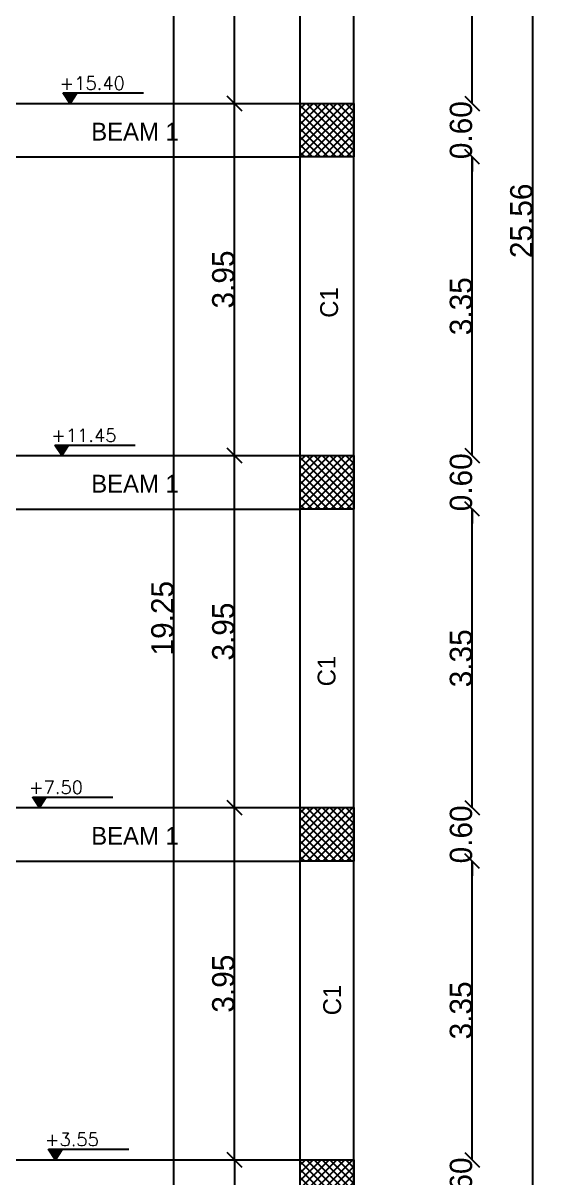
# Model space of a CAD drawing. Extents: x 166525 to 167198, y 178739 to 179747.
# Drawn here: x 167056.7 to 167062.5, y 179281.06 to 179294.01 of the extents above; entities that cross this region are included whole.
import ezdxf

# ---------------------------------------------------------------- set-up
doc = ezdxf.new("R2010")
doc.units = 0
doc.header["$MEASUREMENT"] = 0
doc.linetypes.add('AUSGEZOGEN', pattern=[0])
doc.linetypes.add('VONLAYER', pattern=[0])
doc.layers.get('0').update_dxf_attribs({"linetype": 'CONTINUOUS'})
doc.layers.get('DEFPOINTS').update_dxf_attribs({"linetype": 'CONTINUOUS'})
for name, color, linetype in [('3', 4, 'CONTINUOUS'), ('concret', 5, 'CONTINUOUS'), ('EBENE0', 7, 'AUSGEZOGEN'), ('HATH', 253, 'CONTINUOUS'), ('Stairs', 231, 'CONTINUOUS'), ('TEXTS', 1, 'CONTINUOUS')]:
    doc.layers.add(name, color=color, linetype=linetype)
doc.layers.add('LAND CORNERS', color=255, linetype='CONTINUOUS', lineweight=25)
doc.styles.add('ROMANS', font='romans.shx')
doc.dimstyles.new('mais 1-100 plan', dxfattribs={"dimtxt": 0.25, "dimasz": 0.1635, "dimexe": 0.18, "dimexo": 0.0625, "dimgap": 0, "dimtad": 1, "dimzin": 0, "dimdsep": 46, "dimtxsty": 'Standard', "dimblk": 'OBLIQUE', "dimcen": 0, "dimse1": 1, "dimse2": 1, "dimclrd": 8, "dimclrt": 4, "dimadec": 0, "dimazin": 0, "dimtfac": 1, "dimtix": 1, "dimtofl": 0, "dimtmove": 0, "dimatfit": 3, "dimldrblk": 'OBLIQUE', "dimfxl": 0.18, "dimtolj": 1, "dimtzin": 0, "dimarcsym": 0})

# ---------------------------------------------------------------- blocks, each defined once
blk = doc.blocks.new('_OBLIQUE')
at = {"color": 0, "linetype": 'ByBlock'}
blk.add_line((-0.5, -0.5), (0.5, 0.5), dxfattribs=at)
blk = doc.blocks.new('*D1229')
at = {"layer": 'DEFPOINTS', "color": 0, "transparency": 16777216}
for p in [(167059.122, 179281.262), (167059.074, 179277.712), (167059.122, 179277.712)]:
    blk.add_point(p, dxfattribs=at)
at = {"layer": 'LAND CORNERS', "color": 8, "lineweight": -2, "transparency": 16777216}
blk.add_line((167059.074, 179281.262), (167059.074, 179277.712), dxfattribs=at)
at = {"layer": 'LAND CORNERS', "color": 8, "lineweight": -2, "transparency": 16777216, "xscale": 0.1635000000000001, "yscale": 0.1635000000000001, "zscale": 0.1635000000000001}
for p, rotation in [((167059.074, 179281.262), 90), ((167059.074, 179277.712), 270)]:
    blk.add_blockref('_OBLIQUE', p, dxfattribs=dict(at, rotation=rotation))
at = {"layer": 'LAND CORNERS', "color": 4, "transparency": 16777216, "insert": (167058.949, 179279.487), "char_height": 0.25, "attachment_point": 5, "rotation": 90}
blk.add_mtext('\\A1;3.55', dxfattribs=at)
blk = doc.blocks.new('*D1230')
at = {"layer": 'DEFPOINTS', "color": 0, "transparency": 16777216}
for p in [(167059.074, 179285.212), (167059.074, 179285.212), (167059.074, 179281.262)]:
    blk.add_point(p, dxfattribs=at)
at = {"layer": 'LAND CORNERS', "color": 8, "lineweight": -2, "transparency": 16777216}
blk.add_line((167059.074, 179281.262), (167059.074, 179285.212), dxfattribs=at)
at = {"layer": 'LAND CORNERS', "color": 8, "lineweight": -2, "transparency": 16777216, "xscale": 0.1635000000000001, "yscale": 0.1635000000000001, "zscale": 0.1635000000000001}
for p, rotation in [((167059.074, 179285.212), 90), ((167059.074, 179281.262), 270)]:
    blk.add_blockref('_OBLIQUE', p, dxfattribs=dict(at, rotation=rotation))
at = {"layer": 'LAND CORNERS', "color": 4, "transparency": 16777216, "insert": (167058.949, 179283.237), "char_height": 0.25, "attachment_point": 5, "rotation": 90}
blk.add_mtext('\\A1;3.95', dxfattribs=at)
blk = doc.blocks.new('*D1231')
at = {"layer": 'DEFPOINTS', "color": 0, "transparency": 16777216}
for p in [(167059.074, 179289.162), (167059.074, 179289.162), (167059.074, 179285.212)]:
    blk.add_point(p, dxfattribs=at)
at = {"layer": 'LAND CORNERS', "color": 8, "lineweight": -2, "transparency": 16777216}
blk.add_line((167059.074, 179285.212), (167059.074, 179289.162), dxfattribs=at)
at = {"layer": 'LAND CORNERS', "color": 8, "lineweight": -2, "transparency": 16777216, "xscale": 0.1635000000000001, "yscale": 0.1635000000000001, "zscale": 0.1635000000000001}
for p, rotation in [((167059.074, 179289.162), 90), ((167059.074, 179285.212), 270)]:
    blk.add_blockref('_OBLIQUE', p, dxfattribs=dict(at, rotation=rotation))
at = {"layer": 'LAND CORNERS', "color": 4, "transparency": 16777216, "insert": (167058.949, 179287.187), "char_height": 0.25, "attachment_point": 5, "rotation": 90}
blk.add_mtext('\\A1;3.95', dxfattribs=at)
blk = doc.blocks.new('*D1232')
at = {"layer": 'DEFPOINTS', "color": 0, "transparency": 16777216}
for p in [(167059.074, 179293.112), (167059.074, 179293.112), (167059.074, 179289.162)]:
    blk.add_point(p, dxfattribs=at)
at = {"layer": 'LAND CORNERS', "color": 8, "lineweight": -2, "transparency": 16777216}
blk.add_line((167059.074, 179289.162), (167059.074, 179293.112), dxfattribs=at)
at = {"layer": 'LAND CORNERS', "color": 8, "lineweight": -2, "transparency": 16777216, "xscale": 0.1635000000000001, "yscale": 0.1635000000000001, "zscale": 0.1635000000000001}
for p, rotation in [((167059.074, 179293.112), 90), ((167059.074, 179289.162), 270)]:
    blk.add_blockref('_OBLIQUE', p, dxfattribs=dict(at, rotation=rotation))
at = {"layer": 'LAND CORNERS', "color": 4, "transparency": 16777216, "insert": (167058.949, 179291.137), "char_height": 0.25, "attachment_point": 5, "rotation": 90}
blk.add_mtext('\\A1;3.95', dxfattribs=at)
blk = doc.blocks.new('*D1233')
at = {"layer": 'DEFPOINTS', "color": 0, "transparency": 16777216}
for p in [(167059.074, 179296.962), (167059.074, 179296.962), (167059.074, 179293.112)]:
    blk.add_point(p, dxfattribs=at)
at = {"layer": 'LAND CORNERS', "color": 8, "lineweight": -2, "transparency": 16777216}
blk.add_line((167059.074, 179293.112), (167059.074, 179296.962), dxfattribs=at)
at = {"layer": 'LAND CORNERS', "color": 8, "lineweight": -2, "transparency": 16777216, "xscale": 0.1635000000000001, "yscale": 0.1635000000000001, "zscale": 0.1635000000000001}
for p, rotation in [((167059.074, 179296.962), 90), ((167059.074, 179293.112), 270)]:
    blk.add_blockref('_OBLIQUE', p, dxfattribs=dict(at, rotation=rotation))
at = {"layer": 'LAND CORNERS', "color": 4, "transparency": 16777216, "insert": (167058.949, 179295.037), "char_height": 0.25, "attachment_point": 5, "rotation": 90}
blk.add_mtext('\\A1;3.85', dxfattribs=at)
blk = doc.blocks.new('*D1234')
at = {"layer": 'DEFPOINTS', "color": 0, "transparency": 16777216}
for p in [(167058.423, 179296.962), (167058.391, 179277.712), (167058.423, 179277.712)]:
    blk.add_point(p, dxfattribs=at)
at = {"layer": 'LAND CORNERS', "color": 8, "lineweight": -2, "transparency": 16777216}
blk.add_line((167058.391, 179296.962), (167058.391, 179277.712), dxfattribs=at)
at = {"layer": 'LAND CORNERS', "color": 8, "lineweight": -2, "transparency": 16777216, "xscale": 0.1635000000000001, "yscale": 0.1635000000000001, "zscale": 0.1635000000000001}
for p, rotation in [((167058.391, 179296.962), 90), ((167058.391, 179277.712), 270)]:
    blk.add_blockref('_OBLIQUE', p, dxfattribs=dict(at, rotation=rotation))
at = {"layer": 'LAND CORNERS', "color": 4, "transparency": 16777216, "insert": (167058.266, 179287.337), "char_height": 0.25, "attachment_point": 5, "rotation": 90}
blk.add_mtext('\\A1;19.25', dxfattribs=at)
blk = doc.blocks.new('*D1236')
at = {"layer": 'DEFPOINTS', "color": 0, "transparency": 16777216}
for p in [(167060.728, 179281.262), (167061.739, 179281.262), (167060.728, 179280.662)]:
    blk.add_point(p, dxfattribs=at)
at = {"layer": 'LAND CORNERS', "color": 8, "lineweight": -2, "transparency": 16777216}
for p, q in [((167061.739, 179281.262), (167061.739, 179281.425)), ((167061.739, 179280.662), (167061.739, 179280.498))]:
    blk.add_line(p, q, dxfattribs=at)
at = {"layer": 'LAND CORNERS', "color": 8, "lineweight": -2, "transparency": 16777216, "xscale": 0.1635000000000001, "yscale": 0.1635000000000001, "zscale": 0.1635000000000001}
for p, rotation in [((167061.739, 179281.262), 270), ((167061.739, 179280.662), 90)]:
    blk.add_blockref('_OBLIQUE', p, dxfattribs=dict(at, rotation=rotation))
at = {"layer": 'LAND CORNERS', "color": 4, "transparency": 16777216, "insert": (167061.614, 179280.962), "char_height": 0.25, "attachment_point": 5, "rotation": 90}
blk.add_mtext('\\A1;0.60', dxfattribs=at)
blk = doc.blocks.new('*D1237')
at = {"layer": 'DEFPOINTS', "color": 0, "transparency": 16777216}
for p in [(167060.728, 179284.612), (167061.739, 179284.612), (167060.728, 179281.262)]:
    blk.add_point(p, dxfattribs=at)
at = {"layer": 'LAND CORNERS', "color": 8, "lineweight": -2, "transparency": 16777216}
blk.add_line((167061.739, 179281.262), (167061.739, 179284.612), dxfattribs=at)
at = {"layer": 'LAND CORNERS', "color": 8, "lineweight": -2, "transparency": 16777216, "xscale": 0.1635000000000001, "yscale": 0.1635000000000001, "zscale": 0.1635000000000001}
for p, rotation in [((167061.739, 179284.612), 90), ((167061.739, 179281.262), 270)]:
    blk.add_blockref('_OBLIQUE', p, dxfattribs=dict(at, rotation=rotation))
at = {"layer": 'LAND CORNERS', "color": 4, "transparency": 16777216, "insert": (167061.614, 179282.937), "char_height": 0.25, "attachment_point": 5, "rotation": 90}
blk.add_mtext('\\A1;3.35', dxfattribs=at)
blk = doc.blocks.new('*D1238')
at = {"layer": 'DEFPOINTS', "color": 0, "transparency": 16777216}
for p in [(167060.728, 179285.212), (167061.739, 179285.212), (167060.728, 179284.612)]:
    blk.add_point(p, dxfattribs=at)
at = {"layer": 'LAND CORNERS', "color": 8, "lineweight": -2, "transparency": 16777216}
for p, q in [((167061.739, 179285.212), (167061.739, 179285.375)), ((167061.739, 179284.612), (167061.739, 179284.448))]:
    blk.add_line(p, q, dxfattribs=at)
at = {"layer": 'LAND CORNERS', "color": 8, "lineweight": -2, "transparency": 16777216, "xscale": 0.1635000000000001, "yscale": 0.1635000000000001, "zscale": 0.1635000000000001}
for p, rotation in [((167061.739, 179285.212), 270), ((167061.739, 179284.612), 90)]:
    blk.add_blockref('_OBLIQUE', p, dxfattribs=dict(at, rotation=rotation))
at = {"layer": 'LAND CORNERS', "color": 4, "transparency": 16777216, "insert": (167061.614, 179284.912), "char_height": 0.25, "attachment_point": 5, "rotation": 90}
blk.add_mtext('\\A1;0.60', dxfattribs=at)
blk = doc.blocks.new('*D1239')
at = {"layer": 'DEFPOINTS', "color": 0, "transparency": 16777216}
for p in [(167060.728, 179288.562), (167061.739, 179288.562), (167060.728, 179285.212)]:
    blk.add_point(p, dxfattribs=at)
at = {"layer": 'LAND CORNERS', "color": 8, "lineweight": -2, "transparency": 16777216}
blk.add_line((167061.739, 179285.212), (167061.739, 179288.562), dxfattribs=at)
at = {"layer": 'LAND CORNERS', "color": 8, "lineweight": -2, "transparency": 16777216, "xscale": 0.1635000000000001, "yscale": 0.1635000000000001, "zscale": 0.1635000000000001}
for p, rotation in [((167061.739, 179288.562), 90), ((167061.739, 179285.212), 270)]:
    blk.add_blockref('_OBLIQUE', p, dxfattribs=dict(at, rotation=rotation))
at = {"layer": 'LAND CORNERS', "color": 4, "transparency": 16777216, "insert": (167061.614, 179286.887), "char_height": 0.25, "attachment_point": 5, "rotation": 90}
blk.add_mtext('\\A1;3.35', dxfattribs=at)
blk = doc.blocks.new('*D1240')
at = {"layer": 'DEFPOINTS', "color": 0, "transparency": 16777216}
for p in [(167060.728, 179289.162), (167061.739, 179289.162), (167060.728, 179288.562)]:
    blk.add_point(p, dxfattribs=at)
at = {"layer": 'LAND CORNERS', "color": 8, "lineweight": -2, "transparency": 16777216}
for p, q in [((167061.739, 179289.162), (167061.739, 179289.325)), ((167061.739, 179288.562), (167061.739, 179288.398))]:
    blk.add_line(p, q, dxfattribs=at)
at = {"layer": 'LAND CORNERS', "color": 8, "lineweight": -2, "transparency": 16777216, "xscale": 0.1635000000000001, "yscale": 0.1635000000000001, "zscale": 0.1635000000000001}
for p, rotation in [((167061.739, 179289.162), 270), ((167061.739, 179288.562), 90)]:
    blk.add_blockref('_OBLIQUE', p, dxfattribs=dict(at, rotation=rotation))
at = {"layer": 'LAND CORNERS', "color": 4, "transparency": 16777216, "insert": (167061.614, 179288.862), "char_height": 0.25, "attachment_point": 5, "rotation": 90}
blk.add_mtext('\\A1;0.60', dxfattribs=at)
blk = doc.blocks.new('*D1241')
at = {"layer": 'DEFPOINTS', "color": 0, "transparency": 16777216}
for p in [(167060.728, 179292.512), (167061.739, 179292.512), (167060.728, 179289.162)]:
    blk.add_point(p, dxfattribs=at)
at = {"layer": 'LAND CORNERS', "color": 8, "lineweight": -2, "transparency": 16777216}
blk.add_line((167061.739, 179289.162), (167061.739, 179292.512), dxfattribs=at)
at = {"layer": 'LAND CORNERS', "color": 8, "lineweight": -2, "transparency": 16777216, "xscale": 0.1635000000000001, "yscale": 0.1635000000000001, "zscale": 0.1635000000000001}
for p, rotation in [((167061.739, 179292.512), 90), ((167061.739, 179289.162), 270)]:
    blk.add_blockref('_OBLIQUE', p, dxfattribs=dict(at, rotation=rotation))
at = {"layer": 'LAND CORNERS', "color": 4, "transparency": 16777216, "insert": (167061.614, 179290.837), "char_height": 0.25, "attachment_point": 5, "rotation": 90}
blk.add_mtext('\\A1;3.35', dxfattribs=at)
blk = doc.blocks.new('*D1242')
at = {"layer": 'DEFPOINTS', "color": 0, "transparency": 16777216}
for p in [(167060.728, 179293.112), (167061.739, 179293.112), (167060.728, 179292.512)]:
    blk.add_point(p, dxfattribs=at)
at = {"layer": 'LAND CORNERS', "color": 8, "lineweight": -2, "transparency": 16777216}
for p, q in [((167061.739, 179293.112), (167061.739, 179293.275)), ((167061.739, 179292.512), (167061.739, 179292.348))]:
    blk.add_line(p, q, dxfattribs=at)
at = {"layer": 'LAND CORNERS', "color": 8, "lineweight": -2, "transparency": 16777216, "xscale": 0.1635000000000001, "yscale": 0.1635000000000001, "zscale": 0.1635000000000001}
for p, rotation in [((167061.739, 179293.112), 270), ((167061.739, 179292.512), 90)]:
    blk.add_blockref('_OBLIQUE', p, dxfattribs=dict(at, rotation=rotation))
at = {"layer": 'LAND CORNERS', "color": 4, "transparency": 16777216, "insert": (167061.614, 179292.812), "char_height": 0.25, "attachment_point": 5, "rotation": 90}
blk.add_mtext('\\A1;0.60', dxfattribs=at)
blk = doc.blocks.new('*D1243')
at = {"layer": 'DEFPOINTS', "color": 0, "transparency": 16777216}
for p in [(167060.728, 179296.462), (167061.739, 179296.462), (167060.728, 179293.112)]:
    blk.add_point(p, dxfattribs=at)
at = {"layer": 'LAND CORNERS', "color": 8, "lineweight": -2, "transparency": 16777216}
blk.add_line((167061.739, 179293.112), (167061.739, 179296.462), dxfattribs=at)
at = {"layer": 'LAND CORNERS', "color": 8, "lineweight": -2, "transparency": 16777216, "xscale": 0.1635000000000001, "yscale": 0.1635000000000001, "zscale": 0.1635000000000001}
for p, rotation in [((167061.739, 179296.462), 90), ((167061.739, 179293.112), 270)]:
    blk.add_blockref('_OBLIQUE', p, dxfattribs=dict(at, rotation=rotation))
at = {"layer": 'LAND CORNERS', "color": 4, "transparency": 16777216, "insert": (167061.614, 179294.787), "char_height": 0.25, "attachment_point": 5, "rotation": 90}
blk.add_mtext('\\A1;3.35', dxfattribs=at)
blk = doc.blocks.new('*D1245')
at = {"layer": 'DEFPOINTS', "color": 0, "transparency": 16777216}
for p in [(167061.862, 179304.577), (167061.892, 179279.013), (167062.416, 179279.013)]:
    blk.add_point(p, dxfattribs=at)
at = {"layer": 'LAND CORNERS', "color": 8, "lineweight": -2, "transparency": 16777216}
blk.add_line((167062.416, 179304.577), (167062.416, 179279.013), dxfattribs=at)
at = {"layer": 'LAND CORNERS', "color": 8, "lineweight": -2, "transparency": 16777216, "xscale": 0.1635000000000001, "yscale": 0.1635000000000001, "zscale": 0.1635000000000001}
for p, rotation in [((167062.416, 179304.577), 90), ((167062.416, 179279.013), 270)]:
    blk.add_blockref('_OBLIQUE', p, dxfattribs=dict(at, rotation=rotation))
at = {"layer": 'LAND CORNERS', "color": 4, "transparency": 16777216, "insert": (167062.291, 179291.795), "char_height": 0.25, "attachment_point": 5, "rotation": 90}
blk.add_mtext('\\A1;25.56', dxfattribs=at)

msp = doc.modelspace()

# ---------------------------------------------------------------- hatches: boundary and pattern name
at = {"layer": 'HATH'}
h = msp.add_hatch(dxfattribs=at)
h.set_pattern_fill('ANSI37', color=256, scale=0.5, style=0)
h.set_pattern_definition([(45, (161410.223243, 180379.18868), (-0.0441941738, 0.0441941738), []), (135, (161410.223243, 180379.18868), (-0.0441941738, -0.0441941738), [])])
h.paths.add_polyline_path([(167059.81154, 179293.11184), (167060.41154, 179293.11184), (167060.41154, 179292.51184), (167059.81154, 179292.51184)])
h = msp.add_hatch(dxfattribs=at)
h.set_pattern_fill('ANSI37', color=256, scale=0.5, style=0)
h.set_pattern_definition([(45, (161410.223243, 180375.23868), (-0.0441941738, 0.0441941738), []), (135, (161410.223243, 180375.23868), (-0.0441941738, -0.0441941738), [])])
h.paths.add_polyline_path([(167059.81154, 179289.16184), (167060.41154, 179289.16184), (167060.41154, 179288.56184), (167059.81154, 179288.56184)])
h = msp.add_hatch(dxfattribs=at)
h.set_pattern_fill('ANSI37', color=256, scale=0.5, style=0)
h.set_pattern_definition([(45, (161410.223243, 180371.28868), (-0.0441941738, 0.0441941738), []), (135, (161410.223243, 180371.28868), (-0.0441941738, -0.0441941738), [])])
h.paths.add_polyline_path([(167059.81154, 179285.21184), (167060.41154, 179285.21184), (167060.41154, 179284.61184), (167059.81154, 179284.61184)])
h = msp.add_hatch(dxfattribs=at)
h.set_pattern_fill('ANSI37', color=256, scale=0.5, style=0)
h.set_pattern_definition([(45, (161410.223243, 180367.33868), (-0.0441941738, 0.0441941738), []), (135, (161410.223243, 180367.33868), (-0.0441941738, -0.0441941738), [])])
h.paths.add_polyline_path([(167059.81154, 179281.26184), (167060.41154, 179281.26184), (167060.41154, 179280.66184), (167059.81154, 179280.66184)])
at = {"layer": 'TEXTS'}
h = msp.add_hatch(dxfattribs=at)
h.set_pattern_fill('ANSI31', color=0, scale=0.0147)
h.set_pattern_definition([(45, (92693.000917, 101308.0816263), (-0.00129930871043, 0.00129930871043), [])])
h.paths.add_polyline_path([(167057.30591, 179293.22847), (167057.15389, 179293.22944), (167057.22925, 179293.11184)])
h = msp.add_hatch(dxfattribs=at)
h.set_pattern_fill('ANSI31', color=0, scale=0.0147)
h.set_pattern_definition([(45, (92692.9073872, 101304.1316263), (-0.00129930871043, 0.00129930871043), [])])
h.paths.add_polyline_path([(167057.21238, 179289.27847), (167057.06037, 179289.27944), (167057.13572, 179289.16184)])
h = msp.add_hatch(dxfattribs=at)
h.set_pattern_fill('ANSI31', color=0, scale=0.0147)
h.set_pattern_definition([(45, (92692.6574074, 101300.1816263), (-0.00129930871043, 0.00129930871043), [])])
h.paths.add_polyline_path([(167056.9624, 179285.32847), (167056.81039, 179285.32944), (167056.88574, 179285.21184)])
h = msp.add_hatch(dxfattribs=at)
h.set_pattern_fill('ANSI31', color=0, scale=0.0147)
h.set_pattern_definition([(45, (92692.8359644, 101296.2316263), (-0.00129930871043, 0.00129930871043), [])])
h.paths.add_polyline_path([(167057.14095, 179281.37847), (167056.98894, 179281.37944), (167057.06429, 179281.26184)])

# ---------------------------------------------------------------- linework, layer by layer
at = {"layer": 'concret'}
for points in [[(167059.81154, 179293.11184), (167060.41154, 179293.11184), (167060.41154, 179292.51184), (167059.81154, 179292.51184)], [(167059.81154, 179289.16184), (167060.41154, 179289.16184), (167060.41154, 179288.56184), (167059.81154, 179288.56184)], [(167059.81154, 179285.21184), (167060.41154, 179285.21184), (167060.41154, 179284.61184), (167059.81154, 179284.61184)], [(167059.81154, 179281.26184), (167060.41154, 179281.26184), (167060.41154, 179280.66184), (167059.81154, 179280.66184)]]:
    msp.add_lwpolyline(points, close=True, dxfattribs=at)
at = {"layer": 'EBENE0', "color": 3, "linetype": 'AUSGEZOGEN'}
for p, q in [((167060.41154, 179277.71184), (167060.41154, 179296.65859)), ((167059.81154, 179293.11184), (167059.81154, 179296.46184)), ((167056.01154, 179293.11184), (167059.81154, 179293.11184)), ((167056.01154, 179292.51184), (167059.81154, 179292.51184)), ((167059.81154, 179289.16184), (167059.81154, 179292.51184)), ((167059.81154, 179289.16184), (167059.81154, 179292.51184)), ((167056.01154, 179289.16184), (167059.81154, 179289.16184)), ((167056.01154, 179289.16184), (167059.81154, 179289.16184)), ((167056.01154, 179288.56184), (167059.81154, 179288.56184)), ((167056.01154, 179288.56184), (167059.81154, 179288.56184)), ((167059.81154, 179285.21184), (167059.81154, 179288.56184)), ((167059.81154, 179285.21184), (167059.81154, 179288.56184)), ((167056.01154, 179285.21184), (167059.81154, 179285.21184)), ((167056.01154, 179285.21184), (167059.81154, 179285.21184)), ((167056.01154, 179284.61184), (167059.81154, 179284.61184)), ((167056.01154, 179284.61184), (167059.81154, 179284.61184)), ((167059.81154, 179281.26184), (167059.81154, 179284.61184)), ((167059.81154, 179281.26184), (167059.81154, 179284.61184)), ((167060.41154, 179277.71184), (167060.41154, 179284.14229)), ((167060.41154, 179277.61184), (167060.41154, 179284.14229)), ((167056.01154, 179281.26184), (167059.81154, 179281.26184)), ((167056.01154, 179281.26184), (167059.81154, 179281.26184))]:
    msp.add_line(p, q, dxfattribs=at)
at = {"layer": 'TEXTS', "color": 0}
for p, q in [((167057.22925, 179293.11184), (167057.15389, 179293.22944)), ((167057.15389, 179293.22944), (167058.05216, 179293.22944)), ((167057.22925, 179293.11184), (167057.30591, 179293.22847)), ((167057.13572, 179289.16184), (167057.06037, 179289.27944)), ((167057.06037, 179289.27944), (167057.95863, 179289.27944)), ((167057.13572, 179289.16184), (167057.21238, 179289.27847)), ((167056.88574, 179285.21184), (167056.81039, 179285.32944)), ((167056.81039, 179285.32944), (167057.70865, 179285.32944)), ((167056.88574, 179285.21184), (167056.9624, 179285.32847)), ((167057.06429, 179281.26184), (167056.98894, 179281.37944)), ((167056.98894, 179281.37944), (167057.8872, 179281.37944)), ((167057.06429, 179281.26184), (167057.14095, 179281.37847))]:
    msp.add_line(p, q, dxfattribs=at)

# ---------------------------------------------------------------- texts
at = {"layer": '3', "color": 7, "linetype": 'Continuous', "style": 'ROMANS'}
for s, p in [('+15.40', (167057.11256, 179293.26613)), ('+11.45', (167057.01903, 179289.31613)), ('+7.50', (167056.76905, 179285.36613)), ('+3.55', (167056.94761, 179281.41613))]:
    msp.add_text(s, height=0.147, dxfattribs=at).set_placement(p)
at = {"layer": 'Stairs', "linetype": 'VONLAYER', "char_height": 0.2, "attachment_point": 9}
for insert in [(167058.44795, 179292.69598), (167058.44795, 179288.74598), (167058.44795, 179284.79598)]:
    msp.add_mtext('BEAM 1', dxfattribs=dict(at, insert=insert))
at = {"layer": 'Stairs', "linetype": 'VONLAYER', "char_height": 0.2, "attachment_point": 9, "rotation": 90}
for insert in [(167060.23684, 179291.04943), (167060.20839, 179286.91454), (167060.27099, 179283.22434)]:
    msp.add_mtext('C1', dxfattribs=dict(at, insert=insert))

# ---------------------------------------------------------------- dimensions: what is measured, and where the dimension line sits
at = {"layer": 'LAND CORNERS'}
dim = msp.add_linear_dim(base=(167062.41617, 179279.01338), p1=(167061.86241, 179304.57699), p2=(167061.89241, 179279.01338), angle=90, dimstyle='mais 1-100 plan', override={"dimfxlon": 1, "dimarcsym": 1}, dxfattribs=at)
dim.commit()
dim.dimension.update_dxf_attribs({"geometry": '*D1245', "text_midpoint": (167062.29117, 179291.79518)})
for p1, p2, distance, picture, middle in [((167058.42303, 179296.96184), (167058.42303, 179277.71184), -0.03231, '*D1234', (167058.26572, 179287.33684)), ((167059.07433, 179293.11184), (167059.07433, 179296.96184), 0, '*D1233', (167058.94933, 179295.03684)), ((167060.72813, 179293.11184), (167060.72813, 179296.46184), -1.01096, '*D1243', (167061.61409, 179294.78684)), ((167060.72813, 179292.51184), (167060.72813, 179293.11184), -1.01096, '*D1242', (167061.61409, 179292.81184)), ((167059.07433, 179289.16184), (167059.07433, 179293.11184), 0, '*D1232', (167058.94933, 179291.13684)), ((167060.72813, 179289.16184), (167060.72813, 179292.51184), -1.01096, '*D1241', (167061.61409, 179290.83684)), ((167059.07433, 179285.21184), (167059.07433, 179289.16184), 0, '*D1231', (167058.94933, 179287.18684)), ((167060.72813, 179288.56184), (167060.72813, 179289.16184), -1.01096, '*D1240', (167061.61409, 179288.86184)), ((167060.72813, 179285.21184), (167060.72813, 179288.56184), -1.01096, '*D1239', (167061.61409, 179286.88684)), ((167060.72813, 179284.61184), (167060.72813, 179285.21184), -1.01096, '*D1238', (167061.61409, 179284.91184)), ((167059.07433, 179281.26184), (167059.07433, 179285.21184), 0, '*D1230', (167058.94933, 179283.23684)), ((167060.72813, 179281.26184), (167060.72813, 179284.61184), -1.01096, '*D1237', (167061.61409, 179282.93684)), ((167059.12195, 179281.26184), (167059.12195, 179277.71184), -0.04762, '*D1229', (167058.94933, 179279.48684)), ((167060.72813, 179280.66184), (167060.72813, 179281.26184), -1.01096, '*D1236', (167061.61409, 179280.96184))]:
    dim = msp.add_aligned_dim(p1=p1, p2=p2, distance=distance, dimstyle='mais 1-100 plan', override={"dimfxlon": 1, "dimarcsym": 1}, dxfattribs=at)
    dim.commit()
    dim.dimension.update_dxf_attribs({"geometry": picture, "text_midpoint": middle})

doc.saveas('drawing.dxf')
